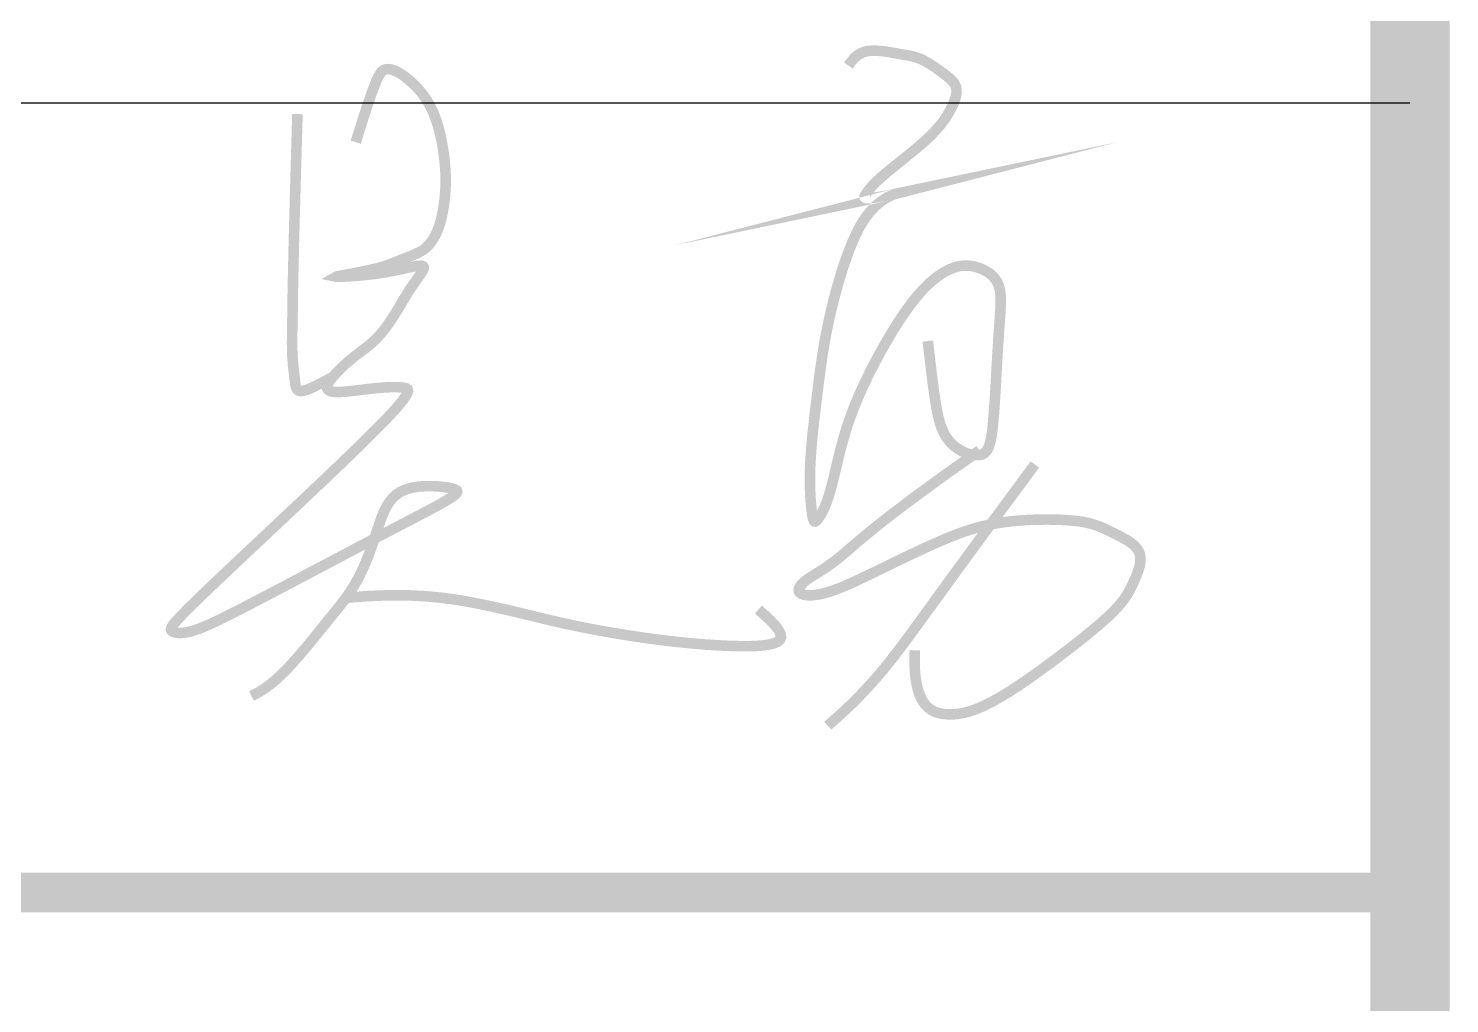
# Model space of a CAD drawing. Extents: x 185245 to 2166646, y -19957 to 815000.
# Drawn here: x 2047984 to 2050673, y 635966 to 637812 of the extents above; entities that cross this region are included whole.
import ezdxf

# ---------------------------------------------------------------- set-up
doc = ezdxf.new("R2010")
doc.units = 0
doc.header["$LTSCALE"] = 1000
doc.header["$MEASUREMENT"] = 0
for name, color, linetype in [('0-签名', 2, 'Continuous'), ('PUB_TITLE', 4, 'Continuous'), ('图框', 4, 'Continuous')]:
    doc.layers.add(name, color=color, linetype=linetype)

msp = doc.modelspace()

# ---------------------------------------------------------------- linework, layer by layer
at = {"layer": '0-签名', "color": 4, "const_width": 19.99999800071237}
for points in [[(2049535.620833776, 637741.0962683173), (2049541.423924163, 637749.5079958803), (2049547.341175162, 637756.1093969083), (2049553.356277516, 637761.110975011), (2049559.452921967, 637764.7232337978), (2049565.614799256, 637767.1566768785), (2049571.825600126, 637768.6218078623), (2049578.069015319, 637769.3291303584), (2049584.328735579, 637769.4891479769), (2049590.587092847, 637769.2865605194), (2049596.820983869, 637768.802852557), (2049603.005946595, 637768.0937048544), (2049609.117518972, 637767.2147981755), (2049615.131238944, 637766.2218132839), (2049621.022644463, 637765.170430944), (2049626.767273474, 637764.1163319196), (2049632.340663925, 637763.1151969748), (2049637.728772882, 637762.2021094969), (2049642.959233892, 637761.3297633658), (2049648.070099616, 637760.4302550851), (2049653.09942272, 637759.4356811579), (2049658.085255867, 637758.278138087), (2049663.065651722, 637756.8897223766), (2049668.078662948, 637755.2025305299), (2049673.162342208, 637753.1486590496), (2049678.341605016, 637750.6832916408), (2049683.588818259, 637747.8539608142), (2049688.863211676, 637744.7312862804), (2049694.124015008, 637741.385887752), (2049699.330457989, 637737.8883849401), (2049704.441770358, 637734.309397557), (2049709.417181853, 637730.719545314), (2049714.215922212, 637727.1894479223), (2049718.793596834, 637723.7689013272), (2049723.091313769, 637720.4244064043), (2049727.046556727, 637717.1016402623), (2049730.596809422, 637713.7462800096), (2049733.679555562, 637710.3040027557), (2049736.232278861, 637706.7204856091), (2049738.192463029, 637702.9414056784), (2049739.497591779, 637698.9124400722), (2049740.104175502, 637694.5919411783), (2049740.044831317, 637689.988962499), (2049739.371203023, 637685.125232815), (2049738.13493442, 637680.0224809072), (2049736.387669306, 637674.7024355569), (2049734.181051482, 637669.1868255446), (2049731.566724748, 637663.4973796514), (2049728.596332902, 637657.6558266587), (2049725.296069379, 637651.673820721), (2049721.590326151, 637645.5227174909), (2049717.378044825, 637639.1637979954), (2049712.558167009, 637632.5583432615), (2049707.029634309, 637625.6676343157), (2049700.691388334, 637618.452952185), (2049693.442370689, 637610.8755778956), (2049685.181522984, 637602.8967924748), (2049675.87462423, 637594.5094593251), (2049665.754803065, 637585.8327713518), (2049655.122025534, 637577.017503837), (2049644.276257679, 637568.2144320619), (2049633.517465546, 637559.5743313072), (2049623.145615178, 637551.2479768551), (2049613.460672619, 637543.3861439872), (2049604.762603912, 637536.1396079841), (2049597.280007841, 637529.6239400537), (2049590.956014147, 637523.8138951072), (2049585.662385311, 637518.6490239828), (2049581.270883812, 637514.0688775172), (2049577.653272131, 637510.0130065487), (2049574.68131275, 637506.4209619141), (2049572.226768146, 637503.2322944509), (2049570.161400802, 637500.3865549972), (2049568.407338549, 637497.8383488999), (2049567.088170622, 637495.6024995442), (2049566.377851608, 637493.708884826), (2049566.450336091, 637492.1873826408), (2049567.479578659, 637491.0678708829), (2049569.639533899, 637490.3802274488), (2049573.104156396, 637490.1543302332), (2049578.047400736, 637490.4200571316), (2049584.515473078, 637491.1778610026), (2049592.043585863, 637492.3104945604), (2049600.039203105, 637493.6712854818), (2049607.909788818, 637495.1135614443), (2049615.062807015, 637496.490650125), (2049620.905721711, 637497.6558792016), (2049624.845996918, 637498.4625763508), (2049626.291096651, 637498.7640692501), (2049624.822201775, 637498.3852546704), (2049620.715360573, 637497.0373057593), (2049614.420338173, 637494.4029647572), (2049606.386899712, 637490.1649739057), (2049597.064810322, 637484.0060754456), (2049586.903835133, 637475.6090116174), (2049576.35373928, 637464.656524663), (2049565.864287894, 637450.8313568229), (2049555.816108406, 637433.9689969798), (2049546.313277419, 637414.515920585), (2049537.390733838, 637393.0713497308), (2049529.083416565, 637370.2345065104), (2049521.4262645, 637346.6046130167), (2049514.454216548, 637322.7808913419), (2049508.20221161, 637299.3625635791), (2049502.705188587, 637276.9488518214), (2049497.976531451, 637256.010040024), (2049493.943404445, 637236.5006595976), (2049490.511416884, 637218.2463038136), (2049487.586178077, 637201.0725659453), (2049485.07329734, 637184.8050392658), (2049482.878383985, 637169.2693170471), (2049480.907047322, 637154.2909925621), (2049479.064896667, 637139.6956590839), (2049477.275447295, 637125.3430475333), (2049475.533838343, 637111.2294394291), (2049473.85311491, 637097.3852539371), (2049472.246322098, 637083.8409102244), (2049470.726505008, 637070.6268274573), (2049469.306708738, 637057.7734248028), (2049467.999978391, 637045.3111214276), (2049466.819359067, 637033.2703364977), (2049465.776446234, 637021.669900982), (2049464.877036844, 637010.4822930574), (2049464.125478216, 636999.6684027013), (2049463.526117665, 636989.189119892), (2049463.083302513, 636979.0053346081), (2049462.801380078, 636969.0779368271), (2049462.684697679, 636959.3678165282), (2049462.737602633, 636949.8358636891), (2049462.960094244, 636940.4690415572), (2049463.334779742, 636931.3586064597), (2049463.839918341, 636922.6218879916), (2049464.453769255, 636914.3762157498), (2049465.154591698, 636906.7389193296), (2049465.920644884, 636899.827328327), (2049466.730188026, 636893.7587723379), (2049467.561480339, 636888.6505809587), (2049468.402927225, 636884.5932863163), (2049469.283518846, 636881.570230665), (2049470.24239155, 636879.5379587901), (2049471.318681687, 636878.4530154765), (2049472.551525606, 636878.2719455096), (2049473.980059658, 636878.9512936756), (2049475.643420191, 636880.4476047588), (2049477.580743555, 636882.717423545), (2049479.817395573, 636885.7375740292), (2049482.323659959, 636889.5659970456), (2049485.056049902, 636894.2809126374), (2049487.971078587, 636899.9605408482), (2049491.025259204, 636906.6831017218), (2049494.175104938, 636914.5268153019), (2049497.377128979, 636923.5699016317), (2049500.587844512, 636933.890580755), (2049503.781159418, 636945.5228928322), (2049507.000560331, 636958.3241584931), (2049510.306928582, 636972.1075184832), (2049513.761145497, 636986.6861135487), (2049517.424092404, 637001.8730844362), (2049521.356650631, 637017.4815718918), (2049525.619701507, 637033.3247166611), (2049530.274126358, 637049.215659491), (2049535.370659624, 637065.0066512272), (2049540.919448195, 637080.7063831165), (2049546.92049207, 637096.3626565048), (2049553.373791249, 637112.0232727388), (2049560.27934573, 637127.7360331647), (2049567.637155516, 637143.5487391291), (2049575.447220606, 637159.5091919784), (2049583.709540999, 637175.6651930584), (2049592.410346169, 637192.0239852972), (2049601.48078348, 637208.4305779431), (2049610.838229772, 637224.6894218266), (2049620.400061881, 637240.6049677775), (2049630.083656646, 637255.9816666255), (2049639.806390904, 637270.6239692006), (2049649.485641495, 637284.3363263328), (2049659.038785254, 637296.9231888519), (2049668.394795015, 637308.2317386821), (2049677.529027589, 637318.2800821236), (2049686.428435776, 637327.1290565707), (2049695.079972381, 637334.8394994179), (2049703.470590208, 637341.4722480597), (2049711.587242059, 637347.0881398901), (2049719.416880738, 637351.748012304), (2049726.946459047, 637355.5127026953), (2049734.172352303, 637358.440151507), (2049741.128625854, 637360.576711375), (2049747.858767561, 637361.9658379833), (2049754.406265283, 637362.6509870162), (2049760.814606882, 637362.6756141569), (2049767.12728022, 637362.0831750905), (2049773.387773155, 637360.9171255006), (2049779.63957355, 637359.2209210712), (2049785.897902957, 637357.024256458), (2049792.064917708, 637354.3017821979), (2049798.01450783, 637351.0143878005), (2049803.620563347, 637347.122962774), (2049808.756974285, 637342.5883966271), (2049813.29763067, 637337.3715788694), (2049817.116422528, 637331.4333990085), (2049820.087239883, 637324.7347465539), (2049822.126009244, 637317.2169562379), (2049823.316803056, 637308.7431436887), (2049823.785730244, 637299.1568697576), (2049823.658899733, 637288.3016952968), (2049823.062420453, 637276.0211811577), (2049822.122401326, 637262.1588881917), (2049820.964951282, 637246.5583772509), (2049819.716179247, 637229.0632091871), (2049818.47827708, 637209.6400685078), (2049817.25776838, 637188.7481343437), (2049816.037259681, 637166.969709482), (2049814.799357514, 637144.8870967095), (2049813.526668413, 637123.0825988124), (2049812.20179891, 637102.1385185788), (2049810.807355536, 637082.6371587946), (2049809.325944828, 637065.1608222468), (2049807.722053722, 637050.166515314), (2049805.88769079, 637037.6100587389), (2049803.696745008, 637027.3219768552), (2049801.023105355, 637019.1327939982), (2049797.740660808, 637012.8730345016), (2049793.723300344, 637008.3732226997), (2049788.844912942, 637005.4638829263), (2049782.979387578, 637003.9755395168), (2049776.068742009, 637003.7691353841), (2049768.327509118, 637004.8272877624), (2049760.038350564, 637007.1630324648), (2049751.483928009, 637010.7894053044), (2049742.946903113, 637015.7194420942), (2049734.709937538, 637021.9661786485), (2049727.055692945, 637029.5426507797), (2049720.266830993, 637038.4618943012), (2049714.537589915, 637048.8542749358), (2049709.708514222, 637061.3194780406), (2049705.531724995, 637076.5745188823), (2049701.759343316, 637095.3364127282), (2049698.143490266, 637118.3221748446), (2049694.436286927, 637146.2488204982), (2049690.38985438, 637179.833364956), (2049685.756313708, 637219.7928234845)], [(2048603.255726551, 637596.1904486151), (2048616.019871439, 637636.9176676921), (2048626.339811802, 637668.6678948473), (2048634.622915936, 637692.5733250976), (2048641.276552132, 637709.7661534597), (2048646.708088687, 637721.3785749506), (2048651.324893894, 637728.542784587), (2048655.534336048, 637732.3909773855), (2048659.743783442, 637734.0553483636), (2048664.283279634, 637734.493292571), (2048669.173569238, 637733.9630051916), (2048674.358072127, 637732.5478814422), (2048679.780208183, 637730.33131654), (2048685.383397278, 637727.3967057025), (2048691.111059292, 637723.8274441466), (2048696.9066141, 637719.7069270891), (2048702.713481577, 637715.1185497476), (2048708.477439371, 637710.1327503922), (2048714.153696191, 637704.7681395091), (2048719.699818518, 637699.030370637), (2048725.073372832, 637692.9250973142), (2048730.231925611, 637686.4579730814), (2048735.133043335, 637679.634651476), (2048739.734292485, 637672.4607860381), (2048743.993239538, 637664.9420303063), (2048747.878295168, 637657.0906342412), (2048751.401246812, 637648.9452334896), (2048754.584726101, 637640.5510601199), (2048757.451364662, 637631.9533461987), (2048760.02379413, 637623.1973237954), (2048762.324646133, 637614.3282249778), (2048764.376552299, 637605.3912818136), (2048766.202144261, 637596.4317263708), (2048767.820281709, 637587.4910211437), (2048769.234736582, 637578.5955503323), (2048770.445508881, 637569.7679285614), (2048771.452598604, 637561.0307704572), (2048772.256005752, 637552.4066906456), (2048772.855730326, 637543.9183037517), (2048773.251772325, 637535.5882244018), (2048773.444131748, 637527.4390672207), (2048773.435637638, 637519.492033646), (2048773.240435199, 637511.7626723568), (2048772.875498679, 637504.265118844), (2048772.357802324, 637497.0135085981), (2048771.704320379, 637490.0219771103), (2048770.932027093, 637483.3046598712), (2048770.057896712, 637476.8756923712), (2048769.098903483, 637470.7492101012), (2048768.070135332, 637464.9360503019), (2048766.979134915, 637459.4338572149), (2048765.831558567, 637454.2369768316), (2048764.633062623, 637449.3397551434), (2048763.389303419, 637444.7365381421), (2048762.10593729, 637440.4216718187), (2048760.788620571, 637436.389502165), (2048759.443009599, 637432.6343751728), (2048758.072875089, 637429.1459251589), (2048756.674445277, 637425.8949397469), (2048755.242062779, 637422.8474948854), (2048753.770070212, 637419.9696665235), (2048752.252810193, 637417.2275306103), (2048750.684625338, 637414.5871630942), (2048749.059858263, 637412.0146399251), (2048747.372851586, 637409.4760370514), (2048745.610404219, 637406.9444980106), (2048743.729140272, 637404.4214366969), (2048741.678140146, 637401.9153345916), (2048739.406484247, 637399.4346731774), (2048736.863252978, 637396.9879339369), (2048733.997526744, 637394.5835983512), (2048730.75838595, 637392.2301479038), (2048727.094910999, 637389.9360640758), (2048722.980227749, 637387.7074724347), (2048718.483643862, 637385.5410748875), (2048713.698512456, 637383.4312174248), (2048708.718186646, 637381.3722460391), (2048703.636019549, 637379.3585067214), (2048698.54536428, 637377.3843454632), (2048693.539573956, 637375.4441082559), (2048688.712001694, 637373.5321410912), (2048684.116395954, 637371.6427900387), (2048679.648086583, 637369.7704014814), (2048675.162798773, 637367.9093218797), (2048670.516257717, 637366.0538976952), (2048665.564188606, 637364.1984753881), (2048660.162316632, 637362.3374014198), (2048654.166366989, 637360.4650222512), (2048647.432064865, 637358.5756843433), (2048639.880200957, 637356.6693878525), (2048631.691827952, 637354.7687477173), (2048623.113064046, 637352.902032572), (2048614.390027427, 637351.0975110508), (2048605.768836287, 637349.3834517881), (2048597.49560882, 637347.7881234178), (2048589.816463214, 637346.3397945742), (2048582.977517663, 637345.0667338911), (2048577.197543542, 637343.9910851407), (2048572.585924969, 637343.1104926415), (2048569.224699243, 637342.4164758509), (2048567.195903666, 637341.9005542254), (2048566.581575539, 637341.5542472213), (2048567.463752163, 637341.3690742961), (2048569.924470839, 637341.3365549062), (2048574.045768868, 637341.4482085082), (2048579.852162453, 637341.6983815625), (2048587.138083397, 637342.0927285478), (2048595.640442409, 637342.6397309459), (2048605.096150192, 637343.3478702393), (2048615.242117454, 637344.2256279101), (2048625.815254901, 637345.2814854403), (2048636.552473237, 637346.5239243122), (2048647.190683169, 637347.961426008), (2048657.499799079, 637349.5897504907), (2048667.381750045, 637351.3537716473), (2048676.771468821, 637353.1856418448), (2048685.603888159, 637355.0175134507), (2048693.813940812, 637356.7815388325), (2048701.336559535, 637358.409870357), (2048708.106677081, 637359.834660392), (2048714.059226201, 637360.9880613051), (2048719.142341959, 637361.8083507175), (2048723.356968652, 637362.2583072676), (2048726.717252877, 637362.3068348471), (2048729.237341241, 637361.9228373483), (2048730.931380346, 637361.0752186631), (2048731.813516795, 637359.732882684), (2048731.89789719, 637357.8647333028), (2048731.198668135, 637355.4396744116), (2048729.745534911, 637352.4407446109), (2048727.63043751, 637348.9075213347), (2048724.960874605, 637344.8937167242), (2048721.844344864, 637340.453042922), (2048718.388346959, 637335.6392120693), (2048714.700379563, 637330.5059363085), (2048710.887941345, 637325.1069277814), (2048707.058530977, 637319.49589863), (2048703.297487121, 637313.7213782329), (2048699.601508417, 637307.8111649178), (2048695.945133493, 637301.7878742495), (2048692.30290098, 637295.6741217921), (2048688.649349508, 637289.4925231105), (2048684.959017707, 637283.2656937693), (2048681.206444206, 637277.0162493329), (2048677.366167637, 637270.7668053659), (2048673.416970365, 637264.5423331916), (2048669.354609702, 637258.3772271677), (2048665.179086695, 637252.3082374106), (2048660.890402396, 637246.3721140367), (2048656.488557848, 637240.6056071623), (2048651.973554102, 637235.045466904), (2048647.345392206, 637229.7284433779), (2048642.604073207, 637224.6912867005), (2048637.757613305, 637219.9603816188), (2048632.846089299, 637215.520651403), (2048627.917593143, 637211.3466539535), (2048623.020216789, 637207.4129471713), (2048618.202052188, 637203.6940889566), (2048613.511191293, 637200.16463721), (2048608.995726055, 637196.7991498319), (2048604.703748426, 637193.5721847235), (2048600.669677126, 637190.4587707964), (2048596.873237943, 637187.4358210051), (2048593.28048343, 637184.4807193159), (2048589.857466144, 637181.5708496948), (2048586.570238638, 637178.6835961076), (2048583.384853467, 637175.7963425205), (2048580.267363188, 637172.8864728994), (2048577.183820352, 637169.9313712098), (2048574.111593332, 637166.9169023532), (2048571.073313757, 637163.8628549674), (2048568.102929072, 637160.7974986256), (2048565.234386724, 637157.7491029014), (2048562.501634156, 637154.7459373671), (2048559.938618815, 637151.8162715961), (2048557.579288143, 637148.9883751614), (2048555.457589589, 637146.2905176366), (2048553.604170106, 637143.745314742), (2048552.036474691, 637141.3527667912), (2048550.768647851, 637139.1072202445), (2048549.814834094, 637137.0030215635), (2048549.189177923, 637135.0345172085), (2048548.90582385, 637133.1960536411), (2048548.978916378, 637131.4819773217), (2048549.422600015, 637129.8866347115), (2048550.259977492, 637128.409554878), (2048551.549984426, 637127.0709973138), (2048553.36051466, 637125.8964041182), (2048555.759462038, 637124.9112173913), (2048558.814720402, 637124.1408792316), (2048562.594183592, 637123.6108317391), (2048567.165745452, 637123.3465170127), (2048572.597299824, 637123.3733771525), (2048578.920907659, 637123.7031907941), (2048586.02529835, 637124.2930827244), (2048593.763368397, 637125.0865142664), (2048601.988014298, 637126.0269467434), (2048610.552132555, 637127.0578414788), (2048619.308619667, 637128.1226597958), (2048628.110372137, 637129.1648630175), (2048636.810286463, 637130.1279124672), (2048645.277760896, 637130.9618655773), (2048653.448200685, 637131.6431642132), (2048661.273512832, 637132.1548463495), (2048668.705604336, 637132.4799499605), (2048675.696382197, 637132.6015130214), (2048682.197753414, 637132.5025735057), (2048688.161624988, 637132.1661693888), (2048693.539903918, 637131.5753386444), (2048698.149598094, 637130.587702504), (2048701.268118959, 637128.5592152249), (2048702.037978843, 637124.720414321), (2048699.60169008, 637118.3018373055), (2048693.101764998, 637108.5340216929), (2048681.680715933, 637094.6475049971), (2048664.481055215, 637075.8728247308), (2048640.645295175, 637051.440518409), (2048609.759308459, 637020.9733933883), (2048573.182408965, 636985.6633363962), (2048532.71727091, 636947.094504004), (2048490.166568504, 636906.8510527826), (2048447.332975963, 636866.517139303), (2048406.019167499, 636827.6769201359), (2048368.027817326, 636791.9145518524), (2048335.161599656, 636760.8141910236), (2048308.796801588, 636735.5729070617), (2048288.604161761, 636715.8394207474), (2048273.828031697, 636700.8753657016), (2048263.71276292, 636689.9423755464), (2048257.502706953, 636682.3020839038), (2048254.442215318, 636677.216124395), (2048253.775639539, 636673.9461306421), (2048254.747331139, 636671.7537362666), (2048256.722396944, 636670.0302322182), (2048259.548964994, 636668.6855387593), (2048263.195918631, 636667.7592334794), (2048267.632141197, 636667.2908939688), (2048272.826516037, 636667.3200978179), (2048278.747926492, 636667.8864226165), (2048285.365255904, 636669.0294459547), (2048292.647387618, 636670.7887454221), (2048300.624969636, 636673.2227449141), (2048309.575708605, 636676.4652535383), (2048319.839075832, 636680.6689267084), (2048331.754542626, 636685.9864198369), (2048345.661580293, 636692.5703883374), (2048361.899660141, 636700.5734876221), (2048380.80825348, 636710.1483731043), (2048402.726831614, 636721.4477001969), (2048427.8171147, 636734.5308348938), (2048455.529818274, 636749.0839855128), (2048485.137906722, 636764.7000709531), (2048515.914344429, 636780.9720101127), (2048547.132095779, 636797.4927218915), (2048578.064125156, 636813.8551251875), (2048607.983396946, 636829.6521388997), (2048636.162875534, 636844.476681927), (2048662.003770333, 636858.0003566331), (2048685.420270884, 636870.2094992432), (2048706.454811753, 636881.1691294455), (2048725.14982751, 636890.9442669302), (2048741.547752723, 636899.5999313868), (2048755.69102196, 636907.2011425043), (2048767.62206979, 636913.8129199729), (2048777.383330781, 636919.5002834818), (2048785.011581245, 636924.3334354828), (2048790.520964467, 636928.4033094802), (2048793.919965472, 636931.806021741), (2048795.21706929, 636934.6376885314), (2048794.420760945, 636936.9944261189), (2048791.539525466, 636938.9723507696), (2048786.581847881, 636940.6675787512), (2048779.556213216, 636942.1762263296), (2048770.546073642, 636943.5468228058), (2048759.934749904, 636944.6375496169), (2048748.180529895, 636945.2590012329), (2048735.741701501, 636945.221772125), (2048723.076552615, 636944.3364567638), (2048710.643371126, 636942.4136496197), (2048698.900444922, 636939.2639451637), (2048688.306061894, 636934.6979378662), (2048679.206295727, 636928.5902997875), (2048671.498363283, 636921.0720133455), (2048664.967267222, 636912.3381385474), (2048659.3980102, 636902.5837354002), (2048654.575594875, 636892.0038639114), (2048650.285023907, 636880.7935840888), (2048646.311299953, 636869.1479559384), (2048642.43942567, 636857.2620394687), (2048638.485992871, 636845.3096923893), (2048634.393949985, 636833.3799632215), (2048630.137834592, 636821.5406981901), (2048625.692184275, 636809.8597435186), (2048621.031536616, 636798.4049454323), (2048616.130429199, 636787.2441501546), (2048610.963399602, 636776.4452039098), (2048605.50498541, 636766.0759529229), (2048599.740097471, 636756.180214429), (2048593.695139702, 636746.7056897102), (2048587.406889291, 636737.57605106), (2048580.91212342, 636728.7149707726), (2048574.247619275, 636720.0461211402), (2048567.450154041, 636711.4931744578), (2048560.556504904, 636702.9798030182), (2048553.603449047, 636694.4296791148), (2048546.612911538, 636685.7761339335), (2048539.547408984, 636676.9911342278), (2048532.354605868, 636668.0563056442), (2048524.982166677, 636658.9532738281), (2048517.377755897, 636649.6636644265), (2048509.489038015, 636640.1691030842), (2048501.263677516, 636630.4512154479), (2048492.64933889, 636620.4916271629), (2048483.598872554, 636610.3073003341), (2048474.085872671, 636600.0565428952), (2048464.089119335, 636589.932999239), (2048453.587392644, 636580.1303137591), (2048442.559472692, 636570.8421308474), (2048430.984139575, 636562.2620948964), (2048418.840173388, 636554.5838502994), (2048406.106354228, 636548.0010414484)], [(2048493.045619843, 637649.3733858345), (2048490.122987892, 637548.3257681956), (2048487.921391458, 637468.767858807), (2048486.33201028, 637407.7251903118), (2048485.246024093, 637362.2232953536), (2048484.55461263, 637329.287706575), (2048484.148955631, 637305.9439566197), (2048483.920232827, 637289.21757813), (2048483.759623958, 637276.1341037498), (2048483.580498983, 637264.2102840084), (2048483.384988766, 637252.9277409819), (2048483.197414398, 637242.2593146333), (2048483.042096967, 637232.1778449257), (2048482.943357564, 637222.6561718206), (2048482.925517277, 637213.6671352818), (2048483.012897196, 637205.1835752714), (2048483.229818412, 637197.1783317527), (2048483.591457237, 637189.6250261202), (2048484.076410884, 637182.500405497), (2048484.654131785, 637175.7819984386), (2048485.294072376, 637169.447333501), (2048485.965685092, 637163.4739392385), (2048486.638422366, 637157.8393442067), (2048487.281736637, 637152.5210769617), (2048487.865080335, 637147.4966660581), (2048488.386099714, 637142.7634047486), (2048488.955216284, 637138.3976450724), (2048489.711045376, 637134.4955037656), (2048490.792202315, 637131.1530975645), (2048492.337302433, 637128.4665432058), (2048494.484961055, 637126.5319574251), (2048497.373793512, 637125.4454569588), (2048501.142415131, 637125.3031585433), (2048505.863433541, 637126.1517072014), (2048511.34542558, 637127.8398610998), (2048517.330960385, 637130.1669066926), (2048523.562607092, 637132.932130433), (2048529.782934841, 637135.9348187752), (2048535.734512767, 637138.9742581728), (2048541.15991001, 637141.8497350794), (2048545.801695705, 637144.3605359483), (2048549.46703252, 637146.3511784411), (2048552.221457227, 637147.8471050481), (2048554.195100127, 637148.9189894673), (2048555.518091521, 637149.6375053969), (2048556.320561712, 637150.0733265342), (2048556.732640998, 637150.2971265777), (2048556.884459683, 637150.3795792251), (2048556.906148066, 637150.391358175), (2048556.906148066, 637150.391358175), (2048556.906148066, 637150.391358175), (2048556.906148066, 637150.391358175), (2048556.906148066, 637150.391358175), (2048556.906148066, 637150.391358175), (2048556.906148066, 637150.391358175), (2048556.906148067, 637150.391358175), (2048556.906148067, 637150.391358175)], [(2049783.721687717, 637012.8752956666), (2049718.099933895, 636966.3558564326), (2049665.358729626, 636927.9430382621), (2049623.767332158, 636896.6699559387), (2049591.594998741, 636871.5697242478), (2049567.110986622, 636851.6754579736), (2049548.584553051, 636836.0202719005), (2049534.284955275, 636823.6372808133), (2049522.481450543, 636813.5595994961), (2049511.731028414, 636804.9543307794), (2049501.741607686, 636797.5245296801), (2049492.508839469, 636791.1072392602), (2049484.02837487, 636785.5395025818), (2049476.295865002, 636780.6583627078), (2049469.30696097, 636776.3008627004), (2049463.057313886, 636772.3040456222), (2049457.542574858, 636768.5049545354), (2049452.767092341, 636764.7750343718), (2049448.770004168, 636761.1233375375), (2049445.599145519, 636757.5933183088), (2049443.302351573, 636754.2284309615), (2049441.92745751, 636751.0721297706), (2049441.52229851, 636748.1678690128), (2049442.13470975, 636745.5591029638), (2049443.812526411, 636743.289285899), (2049446.586913884, 636741.4033209612), (2049450.42235841, 636739.9519067614), (2049455.266676445, 636738.9871907777), (2049461.067684441, 636738.5613204887), (2049467.773198851, 636738.7264433721), (2049475.331036131, 636739.5347069062), (2049483.689012735, 636741.0382585697), (2049492.794945114, 636743.2892458395), (2049502.60462243, 636746.321709503), (2049513.105724657, 636750.0972635809), (2049524.293904478, 636754.5594154017), (2049536.164814572, 636759.6516722947), (2049548.714107623, 636765.3175415891), (2049561.937436311, 636771.5005306134), (2049575.830453315, 636778.1441466968), (2049590.388811321, 636785.1918971685), (2049605.576997614, 636792.575701394), (2049621.234837918, 636800.1811268857), (2049637.170992564, 636807.8821531924), (2049653.194121884, 636815.552759863), (2049669.112886207, 636823.0669264465), (2049684.735945866, 636830.2986324915), (2049699.871961189, 636837.1218575471), (2049714.32959251, 636843.4105811624), (2049727.971133159, 636849.0670288303), (2049740.873408477, 636854.1064098217), (2049753.166876804, 636858.5721793504), (2049764.981996482, 636862.5077926315), (2049776.449225854, 636865.9567048799), (2049787.699023258, 636868.9623713098), (2049798.861847037, 636871.5682471361), (2049810.068155534, 636873.8177875731), (2049821.420141306, 636875.7501024085), (2049832.906933785, 636877.3869197187), (2049844.489396624, 636878.7456221527), (2049856.128393472, 636879.84359236), (2049867.78478798, 636880.6982129896), (2049879.419443797, 636881.3268666914), (2049890.993224575, 636881.7469361135), (2049902.466993964, 636881.9758039059), (2049913.795817092, 636882.0265069766), (2049924.911565006, 636881.8946992725), (2049935.740310228, 636881.5716889999), (2049946.208125283, 636881.0487843638), (2049956.241082694, 636880.3172935708), (2049965.765254984, 636879.3685248271), (2049974.706714677, 636878.1937863381), (2049982.991534296, 636876.7843863096), (2049990.576951583, 636875.1367029662), (2049997.544865145, 636873.2673946008), (2050004.008338811, 636871.1981895253), (2050010.080436403, 636868.9508160512), (2050015.874221751, 636866.5470024898), (2050021.502758678, 636864.0084771529), (2050027.07911101, 636861.3569683518), (2050032.716342574, 636858.6142043979), (2050038.492003612, 636855.7975678623), (2050044.34159003, 636852.9070583535), (2050050.165084152, 636849.9383297402), (2050055.862468299, 636846.8870358902), (2050061.333724794, 636843.7488306724), (2050066.478835959, 636840.5193679545), (2050071.197784118, 636837.1943016049), (2050075.390551593, 636833.7692854919), (2050078.975964503, 636830.2363524116), (2050081.948224152, 636826.5730508704), (2050084.320375641, 636822.7533083032), (2050086.105464069, 636818.7510521444), (2050087.316534538, 636814.5402098289), (2050087.966632148, 636810.0947087904), (2050088.068802, 636805.3884764648), (2050087.636089194, 636800.3954402852), (2050086.68951171, 636795.1032884031), (2050085.281979044, 636789.5547518346), (2050083.474373573, 636783.8063223114), (2050081.327577671, 636777.9144915657), (2050078.902473716, 636771.9357513295), (2050076.259944083, 636765.9265933351), (2050073.460871147, 636759.9435093146), (2050070.566137286, 636754.042991), (2050067.593138411, 636748.2496627934), (2050064.385324583, 636742.4606797803), (2050060.742659399, 636736.5413297144), (2050056.465106457, 636730.3569003512), (2050051.352629353, 636723.7726794455), (2050045.205191684, 636716.6539547521), (2050037.822757049, 636708.8660140258), (2050029.005289043, 636700.2741450218), (2050018.620154444, 636690.7899881303), (2050006.804332745, 636680.5105942852), (2049993.762206621, 636669.579367057), (2049979.698158745, 636658.1397100147), (2049964.816571789, 636646.3350267279), (2049949.321828429, 636634.3087207667), (2049933.418311338, 636622.2041957009), (2049917.310403188, 636610.1648551001), (2049901.185817565, 636598.3312054262), (2049885.165591697, 636586.8321647074), (2049869.354093727, 636575.793753864), (2049853.855691792, 636565.3419938175), (2049838.774754035, 636555.602905488), (2049824.215648595, 636546.7025097954), (2049810.282743613, 636538.7668276618), (2049797.080407228, 636531.9218800059), (2049784.688365089, 636526.2589232335), (2049773.087772876, 636521.7301556848), (2049762.235143777, 636518.2530111843), (2049752.086990977, 636515.744923557), (2049742.599827667, 636514.1233266277), (2049733.730167031, 636513.3056542204), (2049725.43452226, 636513.2093401606), (2049717.669406539, 636513.7518182722), (2049710.398580771, 636514.8751473695), (2049703.614796718, 636516.6198862243), (2049697.318053855, 636519.0512185971), (2049691.508351658, 636522.2343282488), (2049686.185689604, 636526.2343989405), (2049681.350067168, 636531.1166144327), (2049677.001483826, 636536.9461584869), (2049673.139939055, 636543.7882148633), (2049669.768331416, 636551.6920333059), (2049666.901155815, 636560.6431274919), (2049664.555806241, 636570.6110770805), (2049662.749676688, 636581.5654617316), (2049661.500161147, 636593.4758611051), (2049660.824653609, 636606.3118548607), (2049660.740548065, 636620.0430226582), (2049661.265238507, 636634.6389441569)], [(2049888.366153181, 636986.176267573), (2049823.337493432, 636898.2018751326), (2049770.748431171, 636826.6214225934), (2049728.836791527, 636769.2344589458), (2049695.840399626, 636723.8405331805), (2049669.997080594, 636688.2391942894), (2049649.544659562, 636660.2299912621), (2049632.720961655, 636637.6124730908), (2049617.763811999, 636618.1861887657), (2049603.18951042, 636600.0989603997), (2049588.628255513, 636582.8917025955), (2049573.98872057, 636566.4536030765), (2049559.179578885, 636550.6738495663), (2049544.109503746, 636535.441629789), (2049528.687168451, 636520.6461314685), (2049512.821246286, 636506.1765423287), (2049496.420410546, 636491.9220500934)], [(2048579.916200338, 636733.268227132), (2048623.975102268, 636737.016639207), (2048664.043819018, 636738.6904773084), (2048700.465188762, 636738.5875638926), (2048733.582049674, 636737.005721417), (2048763.737239929, 636734.2427723382), (2048791.2735977, 636730.5965391131), (2048816.53396116, 636726.3648441982), (2048839.861168485, 636721.8455100516), (2048861.587251386, 636717.2883946496), (2048882.001015728, 636712.7514980553), (2048901.380460913, 636708.2448558517), (2048920.003586344, 636703.7785036232), (2048938.148391424, 636699.3624769525), (2048956.092875554, 636695.0068114231), (2048974.115038138, 636690.7215426182), (2048992.492878579, 636686.5167061217), (2049011.438260632, 636682.4039628565), (2049030.898505455, 636678.4014751044), (2049050.754798567, 636674.5290304869), (2049070.888325479, 636670.806416625), (2049091.180271705, 636667.253421141), (2049111.511822761, 636663.8898316552), (2049131.764164159, 636660.73543579), (2049151.818481414, 636657.8100211663), (2049171.574347758, 636655.1300775469), (2049191.004887301, 636652.6989032599), (2049210.101611873, 636650.5164987751), (2049228.856033301, 636648.5828645618), (2049247.259663413, 636646.8980010891), (2049265.30401404, 636645.4619088267), (2049282.980597009, 636644.2745882444), (2049300.280924149, 636643.3360398104), (2049317.153366857, 636642.6582784117), (2049333.373734806, 636642.3013765971), (2049348.674697234, 636642.3374213317), (2049362.788923385, 636642.838499581), (2049375.449082497, 636643.8766983104), (2049386.387843811, 636645.5241044852), (2049395.337876567, 636647.852805071), (2049402.031850006, 636650.934887033), (2049406.24722256, 636654.8429084257), (2049407.940609427, 636659.6513116601), (2049407.113414997, 636665.4350102366), (2049403.767043659, 636672.2689176548), (2049397.902899801, 636680.2279474159), (2049389.522387813, 636689.3870130188), (2049378.626912087, 636699.8210279648), (2049365.217877009, 636711.6049057534)]]:
    msp.add_lwpolyline(points, dxfattribs=at)
at = {"layer": 'PUB_TITLE', "const_width": 150, "elevation": 1.991429599002004e-08}
msp.add_lwpolyline([(1966748.042825174, 599462.7420397846), (2050598.042825174, 599462.7420397846), (2050598.042825174, 659462.7420397846), (1966748.042825174, 659462.7420397846)], close=True, dxfattribs=at)
at = {"layer": '图框', "color": 0}
msp.add_line((2041584.189080875, 637670.3681801928, 1.991429599002004e-08), (2050598.042825174, 637670.3681801928, 1.991429599002004e-08), dxfattribs=at)
at = {"layer": '图框', "color": 0, "const_width": 75, "elevation": 1.991429599002004e-08}
msp.add_lwpolyline([(2041584.189080875, 646335.5681801995), (2050598.042825174, 646335.5681801995), (2050598.042825174, 631096.768180195), (2041584.189080875, 631096.768180195)], close=True, dxfattribs=at)
msp.add_lwpolyline([(2041584.189080875, 636176.3681801928), (2050598.042825174, 636176.3681801928)], dxfattribs=at)

doc.saveas('drawing.dxf')
